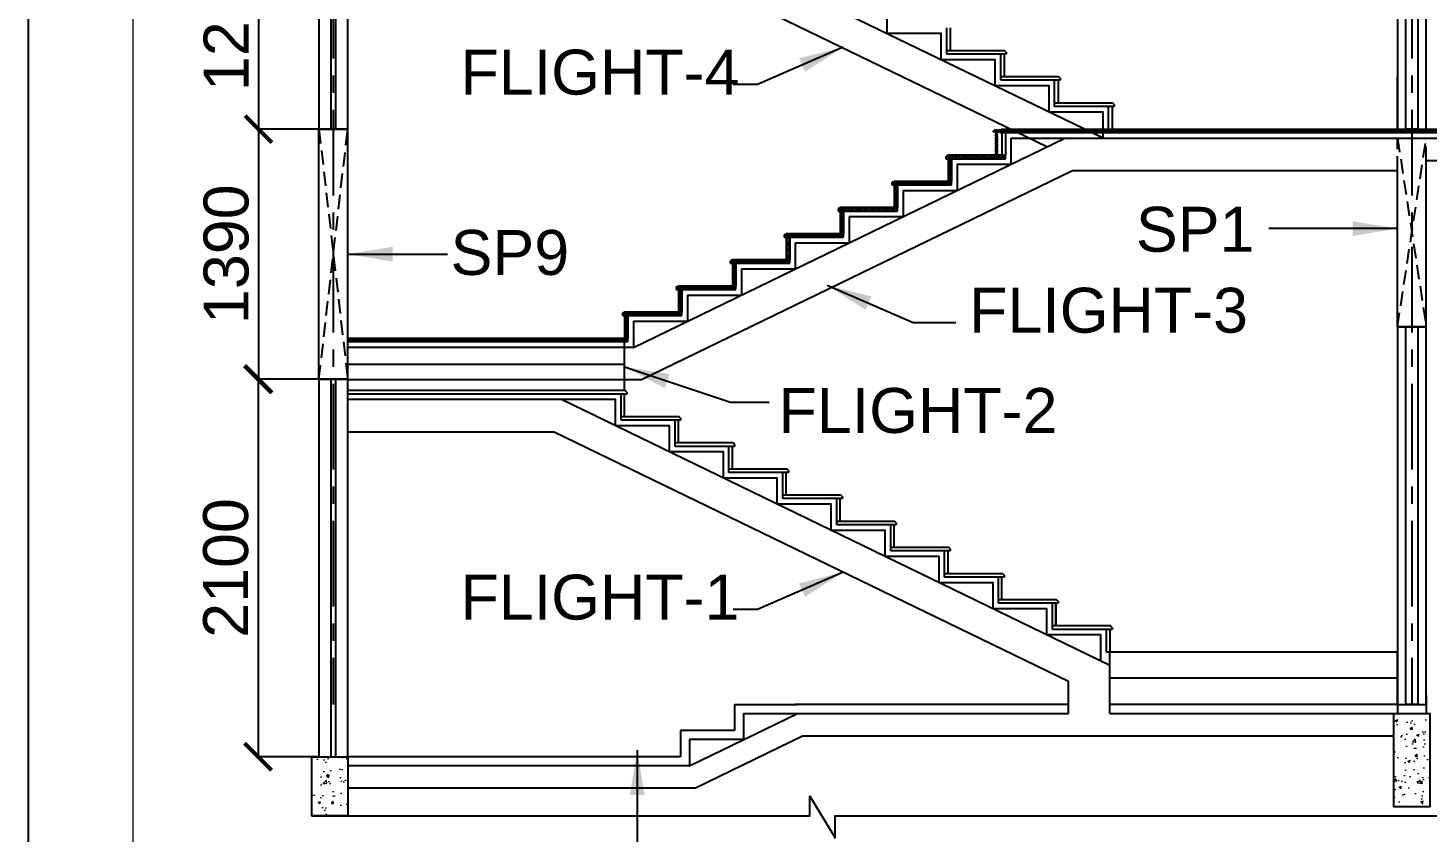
# Model space of a CAD drawing. Header units: inches. Extents: x 42351 to 118476, y -157843 to -108551.
# Drawn here: x 42351 to 50140, y -153212 to -148734 of the extents above; entities that cross this region are included whole.
import ezdxf
from ezdxf.enums import TextEntityAlignment as Align

# ---------------------------------------------------------------- set-up
doc = ezdxf.new("R2010")
doc.units = ezdxf.units.IN
doc.header["$MEASUREMENT"] = 0
doc.linetypes.add('CENTER', pattern=[50.8, 31.75, -6.35, 6.35, -6.35])
doc.linetypes.add('HIDDEN2', pattern=[4.7625, 3.175, -1.5875])
for name, color, linetype in [('1', 8, 'Continuous'), ('2', 5, 'Continuous'), ('200mm thk S.W', 6, 'Continuous'), ('4', 4, 'Continuous'), ('AR-Elevation-3', 15, 'Continuous'), ('AR-Staircase', 14, 'Continuous'), ('AR-Window', 9, 'Continuous'), ('ARROW', 5, 'Continuous'), ('DIM', 251, 'Continuous'), ('GRID', 8, 'CENTER'), ('STEP LINE', 6, 'Continuous')]:
    doc.layers.add(name, color=color, linetype=linetype)
for name, color, linetype, lineweight in [('HATCH', 252, 'Continuous', 9), ('JKEC COLHAT', 2, 'Continuous', 20), ('text', 4, 'Continuous', 30)]:
    doc.layers.add(name, color=color, linetype=linetype, lineweight=lineweight)
doc.styles.add('T200', font='sanss___.ttf', dxfattribs={"height": 250})
doc.styles.add('T300', font='sanss___.ttf', dxfattribs={"height": 350})
doc.dimstyles.new('T 200', dxfattribs={"dimtxt": 250, "dimasz": 150, "dimexe": 1, "dimexo": 0, "dimgap": 50, "dimtad": 1, "dimdec": 0, "dimdsep": 46, "dimtxsty": 'T200', "dimblk": 'ARCHTICK', "dimcen": 2.5, "dimdle": 1, "dimclrd": 5, "dimclre": 253, "dimclrt": 1, "dimadec": 0, "dimazin": 0, "dimtfac": 1, "dimtdec": 0, "dimtmove": 2, "dimatfit": 3, "dimfxl": 0, "dimarcsym": 0})

# ---------------------------------------------------------------- blocks, each defined once
blk = doc.blocks.new('_ARCHTICK')
at = {"color": 0, "linetype": 'ByBlock', "const_width": 0.15}
blk.add_lwpolyline([(-0.5, -0.5), (0.5, 0.5)], dxfattribs=at)
blk = doc.blocks.new('*D130')
at = {"layer": 'Defpoints', "color": 0}
for p in [(43969.8, -149297.1, 0), (43633.6, -150688), (43969.8, -150688, 0)]:
    blk.add_point(p, dxfattribs=at)
at = {"layer": 'DIM', "color": 253, "lineweight": -2}
for p, q in [((43969.8, -149297.1), (43632.6, -149297.1)), ((43969.8, -150688), (43632.6, -150688))]:
    blk.add_line(p, q, dxfattribs=at)
at = {"layer": 'DIM', "color": 5, "lineweight": -2}
blk.add_line((43633.6, -149296.1), (43633.6, -150689), dxfattribs=at)
at = {"layer": 'DIM', "color": 5, "lineweight": -2, "xscale": 150, "yscale": 150, "zscale": 150}
for p, rotation in [((43633.6, -149297.1), 90), ((43633.6, -150688), 270)]:
    blk.add_blockref('_ARCHTICK', p, dxfattribs=dict(at, rotation=rotation))
at = {"layer": 'DIM', "color": 1, "insert": (43454.6, -149992.6), "char_height": 250, "attachment_point": 5, "rotation": 90, "style": 'T200'}
blk.add_mtext('1390', dxfattribs=at)
blk = doc.blocks.new('*D142')
at = {"layer": 'Defpoints', "color": 0}
for p in [(43969.8, -148097.1, 0), (43633.6, -149297.1), (43969.8, -149297.1, 0)]:
    blk.add_point(p, dxfattribs=at)
at = {"layer": 'DIM', "color": 253, "lineweight": -2}
for p, q in [((43969.8, -148097.1), (43632.6, -148097.1)), ((43969.8, -149297.1), (43632.6, -149297.1))]:
    blk.add_line(p, q, dxfattribs=at)
at = {"layer": 'DIM', "color": 5, "lineweight": -2}
blk.add_line((43633.6, -148096.1), (43633.6, -149298.1), dxfattribs=at)
at = {"layer": 'DIM', "color": 5, "lineweight": -2, "xscale": 150, "yscale": 150, "zscale": 150}
for p, rotation in [((43633.6, -148097.1), 90), ((43633.6, -149297.1), 270)]:
    blk.add_blockref('_ARCHTICK', p, dxfattribs=dict(at, rotation=rotation))
at = {"layer": 'DIM', "color": 1, "insert": (43454.8, -148697.1), "char_height": 250, "attachment_point": 5, "rotation": 90, "style": 'T200'}
blk.add_mtext('1200', dxfattribs=at)
blk = doc.blocks.new('*D152')
at = {"layer": 'Defpoints', "color": 0}
for p in [(43969.8, -150688, 0), (43631.1, -152788), (43969.8, -152788, 0)]:
    blk.add_point(p, dxfattribs=at)
at = {"layer": 'DIM', "color": 253, "lineweight": -2}
for p, q in [((43969.8, -150688), (43630.1, -150688)), ((43969.8, -152788), (43630.1, -152788))]:
    blk.add_line(p, q, dxfattribs=at)
at = {"layer": 'DIM', "color": 5, "lineweight": -2}
blk.add_line((43631.1, -150687), (43631.1, -152789), dxfattribs=at)
at = {"layer": 'DIM', "color": 5, "lineweight": -2, "xscale": 150, "yscale": 150, "zscale": 150}
for p, rotation in [((43631.1, -150688), 90), ((43631.1, -152788), 270)]:
    blk.add_blockref('_ARCHTICK', p, dxfattribs=dict(at, rotation=rotation))
at = {"layer": 'DIM', "color": 1, "insert": (43452.3, -151738), "char_height": 250, "attachment_point": 5, "rotation": 90, "style": 'T200'}
blk.add_mtext('2100', dxfattribs=at)

msp = doc.modelspace()

# ---------------------------------------------------------------- hatches: boundary and pattern name
at = {"layer": 'HATCH'}
h = msp.add_hatch(dxfattribs=at)
h.set_pattern_fill('ANSI31', color=8, scale=50, angle=180, style=0)
h.set_pattern_definition([(45, (47694.077, -149255.892), (-4.419417, 4.419417), [])])
h.paths.add_polyline_path([(50997.3, -149297.1), (50997.3, -149316.1), (47748.8, -149316.1), (47729.8, -149316.1), (47717.8, -149316.1), (47717.8, -149305.1), (47725.8, -149297.1), (47887.3, -149297.1), (48029.8, -149297.1)])
h.paths.add_polyline_path([(47748.8, -149316.1), (47748.8, -149442.6), (47729.8, -149442.6), (47729.8, -149316.1)])
h = msp.add_hatch(dxfattribs=at)
h.set_pattern_fill('ANSI31', color=8, scale=50, angle=180, style=0)
h.set_pattern_definition([(45, (47434.077, -149401.3464), (-4.41942, 4.41942), [])])
h.paths.add_polyline_path([(47788.8, -149442.6), (47788.8, -149461.6), (47488.8, -149461.6), (47469.8, -149461.6), (47457.8, -149461.6), (47457.8, -149450.6), (47465.8, -149442.6), (47627.3, -149442.6), (47769.8, -149442.6)])
h.paths.add_polyline_path([(47488.8, -149461.6), (47488.8, -149588), (47469.8, -149588), (47469.8, -149461.6)])
h = msp.add_hatch(dxfattribs=at)
h.set_pattern_fill('ANSI31', color=8, scale=50, angle=180, style=0)
h.set_pattern_definition([(45, (47134.077, -149546.801), (-4.41942, 4.41942), [])])
h.paths.add_polyline_path([(47488.8, -149588), (47488.8, -149607), (47188.8, -149607), (47169.8, -149607), (47157.8, -149607), (47157.8, -149596), (47165.8, -149588), (47327.3, -149588), (47469.8, -149588)])
h.paths.add_polyline_path([(47188.8, -149607), (47188.8, -149733.5), (47169.8, -149733.5), (47169.8, -149607)])
h = msp.add_hatch(dxfattribs=at)
h.set_pattern_fill('ANSI31', color=8, scale=50, angle=180, style=0)
h.set_pattern_definition([(45, (46834.077, -149692.2555), (-4.41942, 4.41942), [])])
h.paths.add_polyline_path([(47188.8, -149733.5), (47188.8, -149752.5), (46888.8, -149752.5), (46869.8, -149752.5), (46857.8, -149752.5), (46857.8, -149741.5), (46865.8, -149733.5), (47027.3, -149733.5), (47169.8, -149733.5)])
h.paths.add_polyline_path([(46888.8, -149752.5), (46888.8, -149879), (46869.8, -149879), (46869.8, -149752.5)])
h = msp.add_hatch(dxfattribs=at)
h.set_pattern_fill('ANSI31', color=8, scale=50, angle=180, style=0)
h.set_pattern_definition([(45, (46534.077, -149837.71), (-4.41942, 4.41942), [])])
h.paths.add_polyline_path([(46888.8, -149879), (46888.8, -149898), (46588.8, -149898), (46569.8, -149898), (46557.8, -149898), (46557.8, -149887), (46565.8, -149879), (46727.3, -149879), (46869.8, -149879)])
h.paths.add_polyline_path([(46588.8, -149898), (46588.8, -150024.4), (46569.8, -150024.4), (46569.8, -149898)])
h = msp.add_hatch(dxfattribs=at)
h.set_pattern_fill('ANSI31', color=8, scale=50, angle=180, style=0)
h.set_pattern_definition([(45, (46234.077, -149983.1646), (-4.41942, 4.41942), [])])
h.paths.add_polyline_path([(46588.8, -150024.4), (46588.8, -150043.4), (46288.8, -150043.4), (46269.8, -150043.4), (46257.8, -150043.4), (46257.8, -150032.4), (46265.8, -150024.4), (46427.3, -150024.4), (46569.8, -150024.4)])
h.paths.add_polyline_path([(46288.8, -150043.4), (46288.8, -150169.9), (46269.8, -150169.9), (46269.8, -150043.4)])
h = msp.add_hatch(dxfattribs=at)
h.set_pattern_fill('ANSI31', color=8, scale=50, angle=180, style=0)
h.set_pattern_definition([(45, (45934.077, -150128.619), (-4.41942, 4.41942), [])])
h.paths.add_polyline_path([(46288.8, -150169.9), (46288.8, -150188.9), (45988.8, -150188.9), (45969.8, -150188.9), (45957.8, -150188.9), (45957.8, -150177.9), (45965.8, -150169.9), (46127.3, -150169.9), (46269.8, -150169.9)])
h.paths.add_polyline_path([(45988.8, -150188.9), (45988.8, -150315.3), (45969.8, -150315.3), (45969.8, -150188.9)])
h = msp.add_hatch(dxfattribs=at)
h.set_pattern_fill('ANSI31', color=8, scale=50, angle=180, style=0)
h.set_pattern_definition([(45, (45634.077, -150274.074), (-4.41942, 4.41942), [])])
h.paths.add_polyline_path([(45988.8, -150315.3), (45988.8, -150334.3), (45688.8, -150334.3), (45669.8, -150334.3), (45657.8, -150334.3), (45657.8, -150323.3), (45665.8, -150315.3), (45827.3, -150315.3), (45969.8, -150315.3)])
h.paths.add_polyline_path([(45688.8, -150334.3), (45688.8, -150460.8), (45669.8, -150460.8), (45669.8, -150334.3)])
h = msp.add_hatch(dxfattribs=at)
h.set_pattern_fill('ANSI31', color=8, scale=50, angle=180, style=0)
h.set_pattern_definition([(45, (45634.077, -150274.074), (-4.419417, 4.419417), [])])
h.paths.add_polyline_path([(44129.8, -150460.8), (44129.8, -150479.8), (45679.8, -150479.8), (45688.8, -150479.8), (45688.8, -150460.8)])
h = msp.add_hatch(dxfattribs=at)
h.set_pattern_fill('AR-CONC', color=8, scale=20, style=0)
h.set_pattern_definition([(50, (0, 50), (143.45204, -12.55043), [15, -165]), (355, (0, 50), (-27.75027, 150.43843), [12, -132]), (100.45144, (11.95, 48.95), (115.70177, 137.888), [12.74804, -140.22842]), (46.1842, (0, 90), (213.44827, -33.10386), [22.5, -247.5]), (96.63564, (17.79, 87.24), (186.9324, 194.82372), [19.12207, -210.34275]), (351.18416, (0, 90), (186.9324, 194.82372), [18, -198]), (21, (20, 80), (119.38141, -80.52378), [15, -165]), (326, (20, 80), (48.66307, 145.03001), [12, -132]), (71.45144, (29.95, 73.29), (168.04448, 64.50623), [12.74804, -140.22842]), (37.5, (0, 50), (2.431971, 66.57877), [0, -130.4, 0, -134, 0, -132.5]), (7.5, (0, 50), (52.613907, 78.882342), [0, -76.4, 0, -127.4, 0, -50.5]), (327.5, (-44.6, 50), (106.764487, -4.510974), [0, -50, 0, -156, 0, -207]), (317.5, (-64.6, 50), (116.637234, 20.020996), [0, -65, 0, -103.6, 0, -147])])
h.paths.add_polyline_path([(49949.8, -152547.1), (50149.8, -152547.1), (50149.8, -153067.2), (49949.8, -153067.2)])
h = msp.add_hatch(dxfattribs=at)
h.set_pattern_fill('AR-CONC', color=8, scale=20, style=0)
h.set_pattern_definition([(50, (0, 0), (143.45204, -12.55043), [15, -165]), (355, (0, 0), (-27.75027, 150.43843), [12, -132]), (100.45144, (11.95, -1.05), (115.70177, 137.888), [12.74804, -140.22842]), (46.1842, (0, 40), (213.44827, -33.10386), [22.5, -247.5]), (96.63564, (17.79, 37.24), (186.9324, 194.82372), [19.12207, -210.34275]), (351.18416, (0, 40), (186.9324, 194.82372), [18, -198]), (21, (20, 30), (119.38141, -80.52378), [15, -165]), (326, (20, 30), (48.66307, 145.03001), [12, -132]), (71.45144, (29.95, 23.29), (168.04448, 64.50623), [12.74804, -140.22842]), (37.5, (0, 0), (2.431971, 66.57877), [0, -130.4, 0, -134, 0, -132.5]), (7.5, (0, 0), (52.613907, 78.882342), [0, -76.4, 0, -127.4, 0, -50.5]), (327.5, (-44.6, 0), (106.764487, -4.510974), [0, -50, 0, -156, 0, -207]), (317.5, (-64.6, 0), (116.637234, 20.020996), [0, -65, 0, -103.6, 0, -147])])
h.paths.add_polyline_path([(43929.8, -152788), (44129.8, -152788), (44129.8, -153117.2), (43929.8, -153117.2)])

# ---------------------------------------------------------------- linework, layer by layer
at = {"layer": '1', "linetype": 'HIDDEN2', "ltscale": 25}
for p, q in [((43969.8, -150688), (44129.8, -149297.1, 0)), ((43969.8, -149297.1, 0), (44129.8, -150688)), ((49969.8, -149527.1), (49969.8, -149347.1)), ((49969.8, -149347.1), (50129.8, -150397.1)), ((49969.8, -150397.1), (50129.8, -149347.1)), ((50129.8, -149472.1), (50129.8, -149347.1))]:
    msp.add_line(p, q, dxfattribs=at)
at = {"layer": '1'}
for p, q in [((46331.8, -152547.1), (46631.8, -152547.1)), ((46331.8, -152547.1), (46331.8, -152692.6)), ((46331.8, -152692.6), (46031.8, -152692.6)), ((46031.8, -152692.6), (46031.8, -152838))]:
    msp.add_line(p, q, dxfattribs=at)
msp.add_lwpolyline([(43929.8, -153117.2), (46700.4, -153117.2), (46700.4, -153006.8), (46841.3, -153239), (46841.3, -153117.2), (51135.2, -153117.2)], dxfattribs=at)
at = {"layer": '2', "ltscale": 0.002}
for p, q in [((45669.8, -150620), (45669.8, -150479.8)), ((45669.8, -150606.2), (44129.8, -150606.2)), ((49969.8, -152206.2), (48369.8, -152206.2)), ((48369.8, -152280.5), (48369.8, -152206.2)), ((49969.8, -152351.7), (48369.8, -152351.7)), ((46281.8, -152497.1), (46631.8, -152497.1)), ((46281.8, -152497.1), (46281.8, -152642.6)), ((48139.8, -152497.1), (46619.4, -152497.1)), ((49969.8, -152497.1), (48369.8, -152497.1)), ((46281.8, -152642.6), (45981.8, -152642.6)), ((45981.8, -152642.6), (45981.8, -152788)), ((45981.8, -152788), (44129.8, -152788))]:
    msp.add_line(p, q, dxfattribs=at)
at = {"layer": '2'}
msp.add_line((45669.8, -150751.7), (45669.8, -150620), dxfattribs=at)
at = {"layer": '200mm thk S.W'}
for points in [[(49949.8, -152547.1), (50149.8, -152547.1), (50149.8, -153067.2), (49949.8, -153067.2)], [(43929.8, -152788), (44129.8, -152788), (44129.8, -153117.2), (43929.8, -153117.2)]]:
    msp.add_lwpolyline(points, close=True, dxfattribs=at)
at = {"layer": '4'}
for p, q in [((48331.8, -149347.1), (45331.8, -147892.6)), ((48019.5, -149395.8), (45290.4, -148072.6)), ((43969.8, -150688, 0), (43969.8, -149297.1, 0)), ((44129.8, -149297.1), (43969.8, -149297.1, 0)), ((43969.8, -149297.1, 0), (44129.8, -149297.1, 0)), ((44129.8, -150688, 0), (44129.8, -149297.1, 0)), ((45719.8, -150510.8), (48119.8, -149347.1)), ((48119.8, -149347.1), (51037.3, -149347.1)), ((45761.2, -150690.8), (48161.2, -149527.1)), ((48161.2, -149527.1), (49969.8, -149527.1)), ((49969.8, -150397.1), (49969.8, -149527.1)), ((50129.8, -150397.1, 0), (50129.8, -149472.1, 0)), ((50129.8, -149472.1), (51037.3, -149472.1)), ((49969.8, -150397.1), (50129.8, -150397.1, 0)), ((45719.8, -150510.8), (44129.8, -150510.8)), ((43969.8, -150688), (44129.8, -150688)), ((44009.8, -150688), (44129.8, -150688)), ((45761.2, -150690.8), (44129.8, -150690.8)), ((45319.8, -150801.7), (44129.8, -150801.7, 0)), ((48369.8, -152280.5), (45319.8, -150801.7)), ((45278.5, -150981.7, 0), (44129.8, -150981.7, 0)), ((48139.8, -152369), (45278.5, -150981.7)), ((48369.8, -152547.1), (48369.8, -152280.5)), ((48139.8, -152547.1), (48139.8, -152369)), ((46031.8, -152838), (46631.8, -152547.1)), ((46631.8, -152547.1), (48139.8, -152547.1)), ((48369.8, -152547.1), (49949.8, -152547.1)), ((46060.5, -152963), (46660.5, -152672.1)), ((46660.5, -152672.1), (49949.8, -152672.1)), ((46031.8, -152838), (44129.8, -152838)), ((46060.5, -152963), (44129.8, -152963))]:
    msp.add_line(p, q, dxfattribs=at)
at = {"layer": 'AR-Elevation-3', "color": 8}
for p, q in [((47462.8, -148860.8), (47462.8, -148734.3)), ((47481.8, -148734.3), (47481.8, -148860.8)), ((47785.8, -148860.8), (47462.8, -148860.8)), ((47462.8, -148879.8), (47462.8, -148860.8)), ((47781.8, -148879.8), (47462.8, -148879.8)), ((47598.9, -148860.8), (47481.8, -148860.8)), ((47785.8, -148860.8), (47648.9, -148860.8)), ((47781.8, -148860.8), (47662.6, -148860.8)), ((47785.8, -148860.8), (47662.6, -148860.8)), ((47793.8, -148879.8), (47662.6, -148879.8)), ((47762.8, -149006.2), (47762.8, -148879.8)), ((47781.8, -148879.8), (47781.8, -149006.2)), ((47793.8, -148868.8), (47785.8, -148860.8)), ((47793.8, -148868.8), (47793.8, -148879.8)), ((47937.9, -149006.2), (47762.8, -149006.2)), ((47762.8, -149025.2), (47762.8, -149006.2)), ((48093.8, -149025.2), (47762.8, -149025.2)), ((48085.8, -149006.2), (47781.8, -149006.2)), ((48081.8, -149025.2), (47944.6, -149025.2)), ((48062.8, -149151.7), (48062.8, -149025.2)), ((48081.8, -149025.2), (48081.8, -149151.7)), ((48093.8, -149014.2), (48085.8, -149006.2)), ((48093.8, -149014.2), (48093.8, -149025.2)), ((49969.8, -149297.1), (49969.8, -149006.2)), ((48385.8, -149151.7), (48062.8, -149151.7)), ((48062.8, -149170.7), (48062.8, -149151.7)), ((48381.8, -149170.7), (48062.8, -149170.7)), ((48202.8, -149151.7), (48081.8, -149151.7)), ((48393.8, -149170.7), (48262.6, -149170.7)), ((48362.8, -149297.1), (48362.8, -149170.7)), ((48381.8, -149170.7), (48381.8, -149297.1)), ((48393.8, -149159.7), (48385.8, -149151.7)), ((48393.8, -149159.7), (48393.8, -149170.7)), ((48381.8, -149297.1), (49279.2, -149297.1)), ((45673.8, -150751.7), (44129.8, -150751.7)), ((45669.8, -150751.7), (44129.8, -150751.7)), ((45681.8, -150770.7), (44129.8, -150770.7)), ((45650.8, -150897.1), (45650.8, -150770.7)), ((45669.8, -150897.1), (45669.8, -150770.7)), ((45681.8, -150759.7), (45673.8, -150751.7)), ((45681.8, -150759.7), (45681.8, -150770.7)), ((45973.8, -150897.1), (45650.8, -150897.1)), ((45650.8, -150916.1), (45650.8, -150897.1)), ((45981.8, -150916.1), (45650.8, -150916.1)), ((45798.7, -150897.1), (45669.8, -150897.1)), ((45969.8, -150897.1), (45848.7, -150897.1)), ((45950.8, -151042.6), (45950.8, -150916.1)), ((45969.8, -151042.6), (45969.8, -150916.1)), ((45981.8, -150905.1), (45973.8, -150897.1)), ((45981.8, -150905.1), (45981.8, -150916.1)), ((46273.8, -151042.6), (45950.8, -151042.6)), ((45950.8, -151061.6), (45950.8, -151042.6)), ((46281.8, -151061.6), (45950.8, -151061.6)), ((46269.8, -151042.6), (45969.8, -151042.6)), ((46250.8, -151188), (46250.8, -151061.6)), ((46269.8, -151188), (46269.8, -151061.6)), ((46281.8, -151050.6), (46273.8, -151042.6)), ((46281.8, -151050.6), (46281.8, -151061.6)), ((46573.8, -151188), (46250.8, -151188)), ((46250.8, -151207), (46250.8, -151188)), ((46569.8, -151207), (46250.8, -151207)), ((46573.8, -151188), (46269.8, -151188)), ((46569.8, -151188), (46450.7, -151188)), ((46573.8, -151188), (46450.7, -151188)), ((46581.8, -151207), (46450.7, -151207)), ((46550.8, -151333.5), (46550.8, -151207)), ((46569.8, -151333.5), (46569.8, -151207)), ((46581.8, -151196), (46573.8, -151188)), ((46581.8, -151196), (46581.8, -151207)), ((46873.8, -151333.5), (46550.8, -151333.5)), ((46550.8, -151352.5), (46550.8, -151333.5)), ((46881.8, -151352.5), (46550.8, -151352.5)), ((46700.7, -151333.5), (46569.8, -151333.5)), ((46869.8, -151333.5), (46750.7, -151333.5)), ((46850.8, -151479), (46850.8, -151352.5)), ((46869.8, -151479), (46869.8, -151352.5)), ((46881.8, -151341.5), (46873.8, -151333.5)), ((46881.8, -151341.5), (46881.8, -151352.5)), ((47173.8, -151479), (46850.8, -151479)), ((46850.8, -151498), (46850.8, -151479)), ((47169.8, -151479), (46869.8, -151479)), ((47181.8, -151487), (47173.8, -151479)), ((47181.8, -151498), (46850.8, -151498)), ((47150.8, -151624.4), (47150.8, -151498)), ((47169.8, -151624.4), (47169.8, -151498)), ((47181.8, -151487), (47181.8, -151498)), ((47473.8, -151624.4), (47150.8, -151624.4)), ((47150.8, -151643.4), (47150.8, -151624.4)), ((47473.8, -151624.4), (47169.8, -151624.4)), ((47469.8, -151624.4), (47350.7, -151624.4)), ((47473.8, -151624.4), (47350.7, -151624.4)), ((47481.8, -151632.4), (47473.8, -151624.4)), ((47481.8, -151632.4), (47481.8, -151643.4)), ((47469.8, -151643.4), (47150.8, -151643.4)), ((47481.8, -151643.4), (47350.7, -151643.4)), ((47450.8, -151769.9), (47450.8, -151643.4)), ((47469.8, -151769.9), (47469.8, -151643.4)), ((47773.8, -151769.9), (47450.8, -151769.9)), ((47450.8, -151788.9), (47450.8, -151769.9)), ((47781.8, -151788.9), (47450.8, -151788.9)), ((47600.7, -151769.9), (47469.8, -151769.9)), ((47769.8, -151769.9), (47650.7, -151769.9)), ((47750.8, -151915.3), (47750.8, -151788.9)), ((47769.8, -151915.3), (47769.8, -151788.9)), ((47781.8, -151777.9), (47773.8, -151769.9)), ((47781.8, -151777.9), (47781.8, -151788.9)), ((48073.8, -151915.3), (47750.8, -151915.3)), ((47750.8, -151934.3), (47750.8, -151915.3)), ((48081.8, -151934.3), (47750.8, -151934.3)), ((48069.8, -151915.3), (47769.8, -151915.3)), ((48050.8, -152060.8), (48050.8, -151934.3)), ((48069.8, -151934.3), (48069.8, -152060.8)), ((48069.8, -152060.8), (48069.8, -151934.3)), ((48081.8, -151923.3), (48073.8, -151915.3)), ((48081.8, -151923.3), (48081.8, -151934.3)), ((48373.8, -152060.8), (48050.8, -152060.8)), ((48050.8, -152079.8), (48050.8, -152060.8)), ((48381.8, -152079.8), (48050.8, -152079.8)), ((48350.8, -152206.2), (48350.8, -152079.8)), ((48369.8, -152079.8), (48369.8, -152206.2)), ((48369.8, -152079.8), (48369.8, -152206.2)), ((48381.8, -152068.8), (48373.8, -152060.8)), ((48381.8, -152068.8), (48373.8, -152060.8)), ((48381.8, -152068.8), (48381.8, -152079.8)), ((48381.8, -152068.8), (48381.8, -152079.8)), ((48419.8, -152206.2), (48350.8, -152206.2)), ((48522.7, -152206.2), (48469.8, -152206.2)), ((49969.8, -152497.1), (49969.8, -152206.2))]:
    msp.add_line(p, q, dxfattribs=at)
at = {"layer": 'AR-Staircase', "color": 8}
for p, q in [((47757.8, -149305.1), (47765.8, -149297.1)), ((47757.8, -149305.1), (47765.8, -149297.1)), ((47757.8, -149305.1), (47757.8, -149316.1)), ((47757.8, -149305.1), (47757.8, -149316.1)), ((47765.8, -149297.1), (48088.8, -149297.1)), ((47769.8, -149297.1), (51037.3, -149297.1)), ((47757.8, -149316.1), (51037.3, -149316.1)), ((47769.8, -149316.1), (47769.8, -149442.6)), ((47769.8, -149316.1), (47769.8, -149442.6)), ((47769.8, -149316.1), (47769.8, -149442.6)), ((47788.8, -149316.1), (47788.8, -149442.6)), ((47788.8, -149316.1), (47788.8, -149442.6)), ((47457.8, -149450.6), (47465.8, -149442.6)), ((47457.8, -149450.6), (47465.8, -149442.6)), ((47457.8, -149450.6), (47457.8, -149461.6)), ((47457.8, -149450.6), (47457.8, -149461.6)), ((47465.8, -149442.6), (47788.8, -149442.6)), ((47769.8, -149442.6), (47469.8, -149442.6)), ((47788.8, -149461.6), (47788.8, -149442.6)), ((47788.8, -149461.6), (47788.8, -149442.6)), ((47457.8, -149461.6), (47788.8, -149461.6)), ((47469.8, -149461.6), (47469.8, -149588)), ((47469.8, -149461.6), (47469.8, -149588)), ((47469.8, -149461.6), (47469.8, -149588)), ((47488.8, -149461.6), (47488.8, -149588)), ((47488.8, -149461.6), (47488.8, -149588)), ((47157.8, -149596), (47165.8, -149588)), ((47157.8, -149596), (47165.8, -149588)), ((47157.8, -149596), (47157.8, -149607)), ((47157.8, -149596), (47157.8, -149607)), ((47157.8, -149607), (47488.8, -149607)), ((47165.8, -149588), (47488.8, -149588)), ((47469.8, -149588), (47169.8, -149588)), ((47169.8, -149607), (47169.8, -149733.5)), ((47169.8, -149607), (47169.8, -149733.5)), ((47169.8, -149607), (47169.8, -149733.5)), ((47188.8, -149607), (47188.8, -149733.5)), ((47188.8, -149607), (47188.8, -149733.5)), ((47488.8, -149607), (47488.8, -149588)), ((47488.8, -149607), (47488.8, -149588)), ((47219.8, -149638), (47219.8, -149783.5)), ((46857.8, -149741.5), (46865.8, -149733.5)), ((46857.8, -149741.5), (46865.8, -149733.5)), ((46857.8, -149741.5), (46857.8, -149752.5)), ((46857.8, -149741.5), (46857.8, -149752.5)), ((46857.8, -149752.5), (47188.8, -149752.5)), ((46865.8, -149733.5), (47188.8, -149733.5)), ((47169.8, -149733.5), (46869.8, -149733.5)), ((46869.8, -149752.5), (46869.8, -149879)), ((46869.8, -149752.5), (46869.8, -149879)), ((46869.8, -149752.5), (46869.8, -149879)), ((46888.8, -149752.5), (46888.8, -149879)), ((46888.8, -149752.5), (46888.8, -149879)), ((47188.8, -149752.5), (47188.8, -149733.5)), ((47188.8, -149752.5), (47188.8, -149733.5)), ((46557.8, -149887), (46565.8, -149879)), ((46557.8, -149887), (46565.8, -149879)), ((46557.8, -149887), (46557.8, -149898)), ((46557.8, -149887), (46557.8, -149898)), ((46557.8, -149898), (46888.8, -149898)), ((46565.8, -149879), (46888.8, -149879)), ((46869.8, -149879), (46569.8, -149879)), ((46569.8, -149898), (46569.8, -150024.4)), ((46569.8, -149898), (46569.8, -150024.4)), ((46569.8, -149898), (46569.8, -150024.4)), ((46588.8, -149898), (46588.8, -150024.4)), ((46588.8, -149898), (46588.8, -150024.4)), ((46888.8, -149898), (46888.8, -149879)), ((46888.8, -149898), (46888.8, -149879)), ((46257.8, -150032.4), (46265.8, -150024.4)), ((46257.8, -150032.4), (46265.8, -150024.4)), ((46257.8, -150032.4), (46257.8, -150043.4)), ((46257.8, -150032.4), (46257.8, -150043.4)), ((46257.8, -150043.4), (46588.8, -150043.4)), ((46265.8, -150024.4), (46588.8, -150024.4)), ((46569.8, -150024.4), (46269.8, -150024.4)), ((46269.8, -150043.4), (46269.8, -150169.9)), ((46269.8, -150043.4), (46269.8, -150169.9)), ((46269.8, -150043.4), (46269.8, -150169.9)), ((46288.8, -150043.4), (46288.8, -150169.9)), ((46288.8, -150043.4), (46288.8, -150169.9)), ((46319.8, -150074.4), (46319.8, -150219.9)), ((46588.8, -150043.4), (46588.8, -150024.4)), ((46588.8, -150043.4), (46588.8, -150024.4)), ((45957.8, -150177.9), (45965.8, -150169.9)), ((45957.8, -150177.9), (45965.8, -150169.9)), ((45957.8, -150177.9), (45957.8, -150188.9)), ((45957.8, -150177.9), (45957.8, -150188.9)), ((45957.8, -150188.9), (46288.8, -150188.9)), ((45965.8, -150169.9), (46288.8, -150169.9)), ((46269.8, -150169.9), (45969.8, -150169.9)), ((45969.8, -150188.9), (45969.8, -150315.3)), ((45969.8, -150188.9), (45969.8, -150315.3)), ((45969.8, -150188.9), (45969.8, -150315.3)), ((45988.8, -150188.9), (45988.8, -150315.3)), ((45988.8, -150188.9), (45988.8, -150315.3)), ((46019.8, -150219.9), (46019.8, -150365.3)), ((46288.8, -150188.9), (46288.8, -150169.9)), ((46288.8, -150188.9), (46288.8, -150169.9)), ((45657.8, -150323.3), (45665.8, -150315.3)), ((45665.8, -150315.3), (45988.8, -150315.3)), ((45969.8, -150315.3), (45669.8, -150315.3)), ((45988.8, -150334.3), (45988.8, -150315.3)), ((45988.8, -150334.3), (45988.8, -150315.3)), ((45657.8, -150323.3), (45657.8, -150334.3)), ((45657.8, -150334.3), (45988.8, -150334.3)), ((45669.8, -150334.3), (45669.8, -150460.8)), ((45669.8, -150334.3), (45669.8, -150460.8)), ((45688.8, -150334.3), (45688.8, -150460.8)), ((45688.8, -150460.8), (44129.8, -150460.8)), ((45688.8, -150479.8), (45688.8, -150460.8)), ((45679.8, -150479.8), (44129.8, -150479.8)), ((45688.8, -150479.8), (45679.8, -150479.8))]:
    msp.add_line(p, q, dxfattribs=at)
at = {"layer": 'AR-Window', "color": 5, "ltscale": 0.5}
for p, q in [((49969.8, -152447.1), (49969.8, -152547.1)), ((50129.8, -152447.1), (50129.8, -152547.1))]:
    msp.add_line(p, q, dxfattribs=at)
for points in [[(49969.8, -149297.1), (50129.8, -149297.1), (50129.8, -147197.1), (49969.8, -147197.1)], [(50017, -147197.1), (50082.6, -147197.1), (50082.6, -149297.1), (50017, -149297.1)], [(49969.8, -152497.1), (50129.8, -152497.1), (50129.8, -150397.1), (49969.8, -150397.1)], [(50017, -150397.1), (50082.6, -150397.1), (50082.6, -152497.1), (50017, -152497.1)]]:
    msp.add_lwpolyline(points, close=True, dxfattribs=at)
at = {"layer": 'AR-Window', "color": 5, "ltscale": 0.5, "elevation": 0}
for points in [[(43969.8, -149297.1), (44129.8, -149297.1), (44129.8, -148097.1), (43969.8, -148097.1)], [(44037.2, -148097.1), (44062.8, -148097.1), (44062.8, -149297.1), (44037.2, -149297.1)]]:
    msp.add_lwpolyline(points, close=True, dxfattribs=at)
for points in [[(44129.8, -152788), (44129.8, -150688), (43969.8, -150688), (43969.8, -152788)], [(44037.2, -152788), (44037.2, -150688), (44062.8, -150688), (44062.8, -152788)]]:
    msp.add_lwpolyline(points, dxfattribs=at)
at = {"layer": 'Defpoints', "ltscale": 0.2}
msp.add_lwpolyline([(42351.3, -157843.2), (113517.9, -157843.2), (113517.9, -108551.5), (42351.3, -108551.5)], close=True, dxfattribs=at)
at = {"layer": 'GRID', "ltscale": 15}
for p, q in [((44049.8, -110327.8), (44049.8, -152497.1)), ((50049.8, -110327.8), (50049.8, -152497.1))]:
    msp.add_line(p, q, dxfattribs=at)
at = {"layer": 'JKEC COLHAT', "ltscale": 0.2}
msp.add_lwpolyline([(42934.6, -157259.8), (112934.6, -157259.8), (112934.6, -109134.8), (42934.6, -109134.8)], close=True, dxfattribs=at)
at = {"layer": 'STEP LINE'}
for p, q in [((47819.8, -149347.1), (47819.8, -149492.6)), ((47819.8, -149347.1), (47819.8, -149492.6)), ((47819.8, -149347.1), (48119.8, -149347.1)), ((47519.8, -149492.6), (47519.8, -149638)), ((47519.8, -149492.6), (47519.8, -149638)), ((47519.8, -149492.6), (47819.8, -149492.6)), ((47219.8, -149638), (47519.8, -149638)), ((47219.8, -149638), (47219.8, -149783.5)), ((46919.8, -149783.5), (47219.8, -149783.5)), ((46919.8, -149783.5), (46919.8, -149929)), ((46919.8, -149783.5), (46919.8, -149929)), ((46619.8, -149929), (46619.8, -150074.4)), ((46619.8, -149929), (46619.8, -150074.4)), ((46619.8, -149929), (46919.8, -149929)), ((46319.8, -150074.4), (46319.8, -150219.9)), ((46319.8, -150074.4), (46619.8, -150074.4)), ((46019.8, -150219.9), (46019.8, -150365.3)), ((46019.8, -150219.9), (46319.8, -150219.9)), ((45719.8, -150365.3), (45719.8, -150510.8)), ((45719.8, -150365.3), (46019.8, -150365.3))]:
    msp.add_line(p, q, dxfattribs=at)
for points in [[(48331.8, -149347.1), (48331.8, -149201.7), (48031.8, -149201.7), (48031.8, -149056.2), (47731.8, -149056.2), (47731.8, -148910.8), (47431.8, -148910.8), (47431.8, -148765.3), (47131.8, -148765.3), (47131.8, -148619.9), (46831.8, -148619.9), (46831.8, -148474.4), (46531.8, -148474.4), (46531.8, -148329), (46231.8, -148329), (46231.8, -148183.5), (45931.8, -148183.5), (45931.8, -148038), (45631.8, -148038), (45631.8, -147892.6), (45331.8, -147892.6)], [(48319.8, -152256.2), (48319.8, -152110.8), (48019.8, -152110.8), (48019.8, -151965.3), (47719.8, -151965.3), (47719.8, -151819.9), (47419.8, -151819.9), (47419.8, -151674.4), (47119.8, -151674.4), (47119.8, -151529), (46819.8, -151529), (46819.8, -151383.5), (46519.8, -151383.5), (46519.8, -151238), (46219.8, -151238), (46219.8, -151092.6), (45919.8, -151092.6), (45919.8, -150947.1), (45619.8, -150947.1), (45619.8, -150801.7), (45319.8, -150801.7)]]:
    msp.add_lwpolyline(points, dxfattribs=at)

# ---------------------------------------------------------------- texts
at = {"layer": 'text', "color": 3, "style": 'T300'}
for s, rotation, p in [('FLIGHT-4', 0.00006, (46309.3, -149104.7)), ('FLIGHT-3', 359.99994, (49138.5, -150429.3)), ('FLIGHT-2', 359.99994, (48078.5, -150987)), ('FLIGHT-1', 0.00006, (46309.3, -152025.2))]:
    msp.add_text(s, height=250, rotation=rotation, dxfattribs=at).set_placement(p, align=Align.RIGHT)
at = {"layer": 'text', "style": 'T300'}
for s, p in [('SP1', (49174.6, -149979)), ('SP9', (45362.1, -150107.9))]:
    msp.add_text(s, height=250, rotation=0.00006, dxfattribs=at).set_placement(p, align=Align.RIGHT)

# ---------------------------------------------------------------- dimensions: what is measured, and where the dimension line sits
at = {"layer": 'DIM', "color": 2}
for base, p1, p2, picture, middle in [((43633.6, -149297.1), (43969.8, -148097.1, 0), (43969.8, -149297.1, 0), '*D142', (43454.8, -148697.1)), ((43633.6, -150688), (43969.8, -149297.1, 0), (43969.8, -150688, 0), '*D130', (43454.6, -149992.6)), ((43631.1, -152788), (43969.8, -150688, 0), (43969.8, -152788, 0), '*D152', (43452.3, -151738))]:
    dim = msp.add_linear_dim(base=base, p1=p1, p2=p2, angle=90, dimstyle='T 200', override={"dimrnd": 5, "dimarcsym": 2}, dxfattribs=at)
    dim.commit()
    dim.dimension.update_dxf_attribs({"geometry": picture, "text_midpoint": middle})

# ---------------------------------------------------------------- leaders
at = {"layer": 'ARROW'}
for points in [[(46887, -148841), (46409.3, -149047.7), (46273.7, -149047.7)], [(49969.8, -149850.2), (49253.8, -149850.2)], [(44129.8, -149992.6), (44685.4, -149992.6)], [(46797.9, -150165.7), (47275.6, -150372.4), (47513.1, -150372.4)], [(45669.8, -150620), (46259.4, -150815.7), (46475.4, -150815.7)], [(46887, -151761.6), (46409.3, -151968.3), (46273.7, -151968.3)], [(45740.6, -152751.6), (45740.6, -153389.5), (45932.7, -153389.5)]]:
    msp.add_leader(points, dimstyle='T 200', override={"dimasz": 250, "dimtad": 0, "dimrnd": 5, "dimfxl": 5000, "dimarcsym": 2}, dxfattribs=at)

doc.saveas('drawing.dxf')
